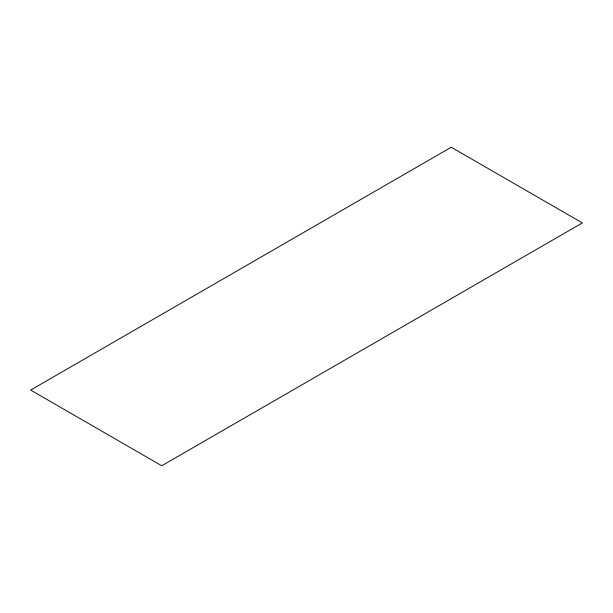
<?xml version="1.0" encoding="UTF-8"?>
<svg xmlns="http://www.w3.org/2000/svg" width="613" height="613" viewBox="0 0 613 613"><rect width="100%" height="100%" fill="white"/><g stroke="black" fill="none" stroke-linecap="round" stroke-linejoin="round"><path stroke-width="0.92" d="M451.252 147.243L30.65 390.075L161.748 465.757L582.35 222.925L451.252 147.243"/></g></svg>
